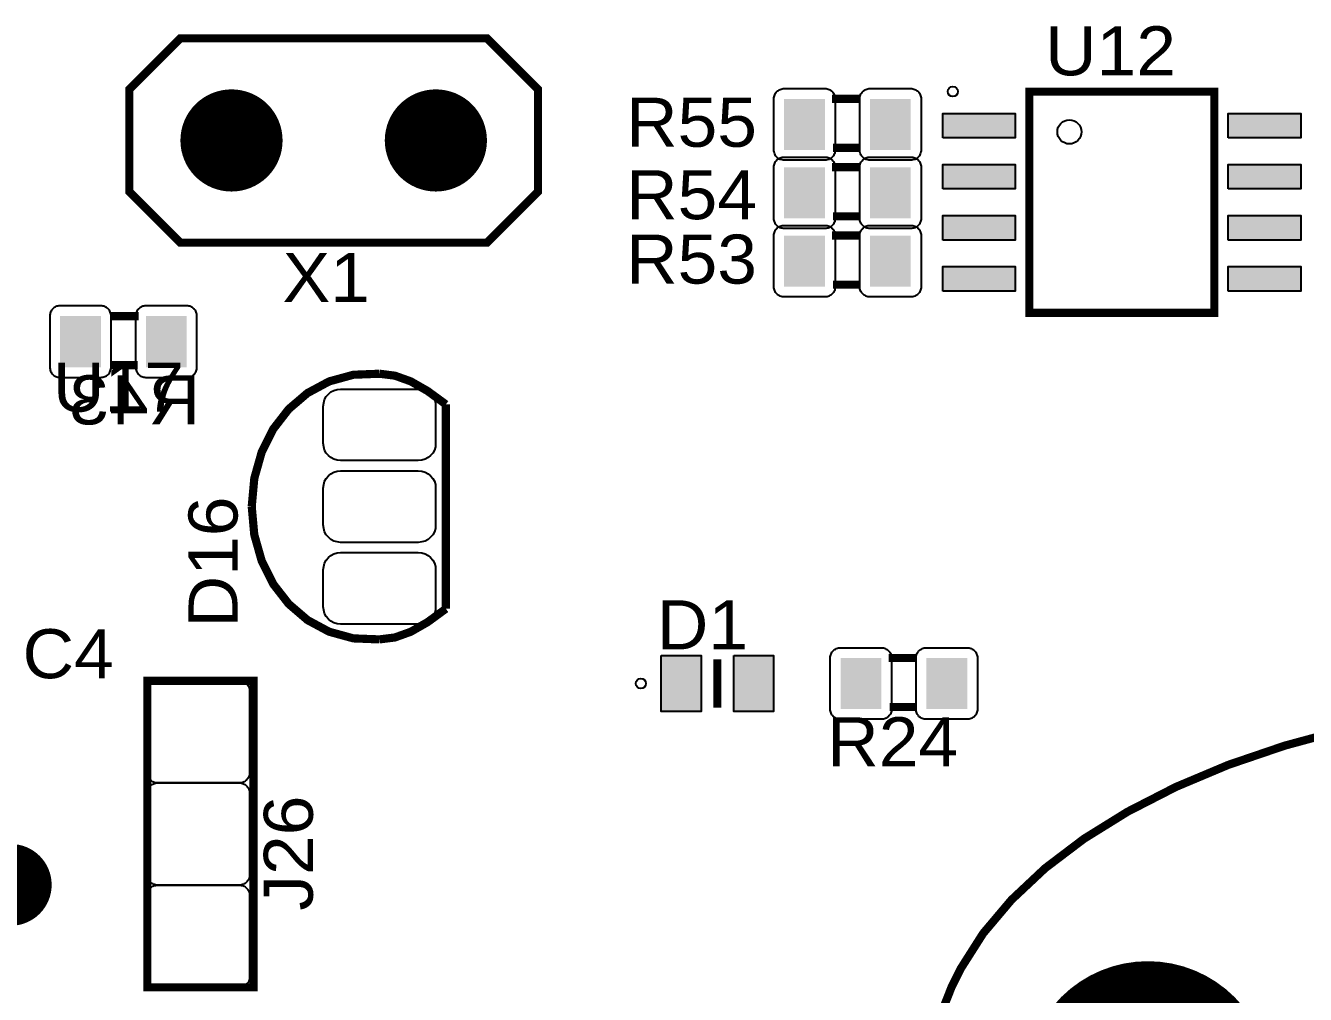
# Model space of a CAD drawing. Header units: inches. Extents: x 18.7 to 39.4, y 4.3 to 20.5.
# Drawn here: x 31.027 to 32.655, y 11.359 to 12.591 of the extents above; entities that cross this region are included whole.
import ezdxf

# ---------------------------------------------------------------- set-up
doc = ezdxf.new("R2010")
doc.units = ezdxf.units.IN
doc.header["$MEASUREMENT"] = 0
doc.styles.get("Standard").update_dxf_attribs({"font": 'arial.ttf'})

# ---------------------------------------------------------------- blocks, each defined once
blk = doc.blocks.new('RPAD')
blk.add_trace([(-0.5, -0.5), (-0.5, 0.5), (0.5, -0.5), (0.5, 0.5)])
blk = doc.blocks.new('EPAD')
at = {"const_width": 0.5}
blk.add_lwpolyline([(-0.25, 0, 1), (0.25, 0, 1)], format="xyb", close=True, dxfattribs=at)
blk = doc.blocks.new('NextionControlV3')
for points, const_width in [([(42.337, 11.1347), (42.037, 11.1347), (41.987, 11.1847), (41.987, 11.2847), (42.037, 11.3347), (42.337, 11.3347), (42.387, 11.2847), (42.387, 11.1847), (42.337, 11.1347)], 0.008), ([(42.337, 11.1347), (42.037, 11.1347), (41.987, 11.1847), (41.987, 11.2847), (42.037, 11.3347), (42.337, 11.3347), (42.387, 11.2847), (42.387, 11.1847), (42.337, 11.1347)], 0.008), ([(42.337, 11.1347), (42.037, 11.1347), (41.987, 11.1847), (41.987, 11.2847), (42.037, 11.3347), (42.337, 11.3347), (42.387, 11.2847), (42.387, 11.1847), (42.337, 11.1347)], 0.008), ([(42.8677, 11.066), (43.0488, 11.066), (43.0488, 11.2825), (42.8677, 11.2825), (42.8677, 11.066)], 0.00787), ([(42.8677, 11.066), (43.0488, 11.066), (43.0488, 11.2825), (42.8677, 11.2825), (42.8677, 11.066)], 0.00787), ([(42.8677, 11.066), (43.0488, 11.066), (43.0488, 11.2825), (42.8677, 11.2825), (42.8677, 11.066)], 0.00787), ([(42.7028, 11.2754), (42.6748, 11.2754)], 0.008), ([(42.7028, 11.2754), (42.6748, 11.2754)], 0.008), ([(42.7028, 11.2754), (42.6748, 11.2754)], 0.008), ([(42.7028, 11.2274), (42.6758, 11.2274)], 0.008), ([(42.7028, 11.2274), (42.6758, 11.2274)], 0.008), ([(42.7028, 11.2274), (42.6758, 11.2274)], 0.008), ([(42.7028, 11.2085), (42.6748, 11.2085)], 0.008), ([(42.7028, 11.2085), (42.6748, 11.2085)], 0.008), ([(42.7028, 11.2085), (42.6748, 11.2085)], 0.008), ([(42.7028, 11.1605), (42.6758, 11.1605)], 0.008), ([(42.7028, 11.1605), (42.6758, 11.1605)], 0.008), ([(42.7028, 11.1605), (42.6758, 11.1605)], 0.008), ([(42.7028, 11.1416), (42.6748, 11.1416)], 0.008), ([(42.7028, 11.1416), (42.6748, 11.1416)], 0.008), ([(42.7028, 11.1416), (42.6748, 11.1416)], 0.008), ([(42.7028, 11.0936), (42.6758, 11.0936)], 0.008), ([(42.7028, 11.0936), (42.6758, 11.0936)], 0.008), ([(42.7028, 11.0936), (42.6758, 11.0936)], 0.008), ([(41.9682, 11.0628), (41.9962, 11.0628)], 0.008), ([(41.9682, 11.0628), (41.9962, 11.0628)], 0.008), ([(41.9682, 11.0628), (41.9962, 11.0628)], 0.008), ([(41.9682, 11.0148), (41.9952, 11.0148)], 0.008), ([(41.9682, 11.0148), (41.9952, 11.0148)], 0.008), ([(41.9682, 11.0148), (41.9952, 11.0148)], 0.008), ([(42.2318, 11.0064), (42.2063, 11.0054), (42.1826, 10.9989), (42.1614, 10.9875), (42.143, 10.9718), (42.1278, 10.9522), (42.1165, 10.9295), (42.1093, 10.904), (42.1068, 10.8764)], 0.008), ([(42.2318, 11.0064), (42.2063, 11.0054), (42.1826, 10.9989), (42.1614, 10.9875), (42.143, 10.9718), (42.1278, 10.9522), (42.1165, 10.9295), (42.1093, 10.904), (42.1068, 10.8764)], 0.008), ([(42.2318, 11.0064), (42.2063, 11.0054), (42.1826, 10.9989), (42.1614, 10.9875), (42.143, 10.9718), (42.1278, 10.9522), (42.1165, 10.9295), (42.1093, 10.904), (42.1068, 10.8764)], 0.008), ([(42.2318, 11.0064), (42.2469, 11.0045), (42.2625, 10.9989), (42.2789, 10.9895), (42.2968, 10.9764)], 0.008), ([(42.2318, 11.0064), (42.2469, 11.0045), (42.2625, 10.9989), (42.2789, 10.9895), (42.2968, 10.9764)], 0.008), ([(42.2318, 11.0064), (42.2469, 11.0045), (42.2625, 10.9989), (42.2789, 10.9895), (42.2968, 10.9764)], 0.008), ([(42.2968, 10.7764), (42.2968, 10.9764)], 0.008), ([(42.2968, 10.7764), (42.2968, 10.9764)], 0.008), ([(42.2968, 10.7764), (42.2968, 10.9764)], 0.008), ([(42.2318, 10.7464), (42.2063, 10.7474), (42.1826, 10.7539), (42.1614, 10.7653), (42.143, 10.7811), (42.1278, 10.8006), (42.1165, 10.8234), (42.1093, 10.8488), (42.1068, 10.8764)], 0.008), ([(42.2318, 10.7464), (42.2063, 10.7474), (42.1826, 10.7539), (42.1614, 10.7653), (42.143, 10.7811), (42.1278, 10.8006), (42.1165, 10.8234), (42.1093, 10.8488), (42.1068, 10.8764)], 0.008), ([(42.2318, 10.7464), (42.2063, 10.7474), (42.1826, 10.7539), (42.1614, 10.7653), (42.143, 10.7811), (42.1278, 10.8006), (42.1165, 10.8234), (42.1093, 10.8488), (42.1068, 10.8764)], 0.008), ([(42.2318, 10.7464), (42.2469, 10.7483), (42.2625, 10.7539), (42.2789, 10.7633), (42.2968, 10.7764)], 0.008), ([(42.2318, 10.7464), (42.2469, 10.7483), (42.2625, 10.7539), (42.2789, 10.7633), (42.2968, 10.7764)], 0.008), ([(42.2318, 10.7464), (42.2469, 10.7483), (42.2625, 10.7539), (42.2789, 10.7633), (42.2968, 10.7764)], 0.008), ([(42.5625, 10.7268), (42.5625, 10.6796)], 0.00787), ([(42.5625, 10.7268), (42.5625, 10.6796)], 0.00787), ([(42.5625, 10.7268), (42.5625, 10.6796)], 0.00787), ([(42.758, 10.7282), (42.73, 10.7282)], 0.008), ([(42.758, 10.7282), (42.73, 10.7282)], 0.008), ([(42.758, 10.7282), (42.73, 10.7282)], 0.008), ([(42.0047, 10.4059), (42.1086, 10.4059), (42.1086, 10.7059), (42.0047, 10.7059), (42.0047, 10.4059)], 0.008), ([(42.0047, 10.4059), (42.1086, 10.4059), (42.1086, 10.7059), (42.0047, 10.7059), (42.0047, 10.4059)], 0.008), ([(42.0047, 10.4059), (42.1086, 10.4059), (42.1086, 10.7059), (42.0047, 10.7059), (42.0047, 10.4059)], 0.008), ([(42.758, 10.6802), (42.731, 10.6802)], 0.008), ([(42.758, 10.6802), (42.731, 10.6802)], 0.008), ([(42.758, 10.6802), (42.731, 10.6802)], 0.008), ([(43.1764, 10.6583), (43.1177, 10.6424), (43.0625, 10.6236), (43.0112, 10.602), (42.964, 10.5778), (42.9213, 10.5513), (42.8833, 10.5225), (42.8503, 10.4915), (42.8226, 10.4587), (42.8006, 10.4241), (42.7917, 10.4062), (42.7845, 10.3879)], 0.008), ([(43.1764, 10.6583), (43.1177, 10.6424), (43.0625, 10.6236), (43.0112, 10.602), (42.964, 10.5778), (42.9213, 10.5513), (42.8833, 10.5225), (42.8503, 10.4915), (42.8226, 10.4587), (42.8006, 10.4241), (42.7917, 10.4062), (42.7845, 10.3879)], 0.008), ([(43.1764, 10.6583), (43.1177, 10.6424), (43.0625, 10.6236), (43.0112, 10.602), (42.964, 10.5778), (42.9213, 10.5513), (42.8833, 10.5225), (42.8503, 10.4915), (42.8226, 10.4587), (42.8006, 10.4241), (42.7917, 10.4062), (42.7845, 10.3879)], 0.008)]:
    blk.add_lwpolyline(points, dxfattribs=dict(const_width=const_width))
for points in [[(42.6678, 11.2154), (42.6278, 11.2154), (42.6268, 11.2155), (42.6258, 11.2156), (42.6248, 11.2159), (42.6239, 11.2162), (42.623, 11.2166), (42.6222, 11.2171), (42.6214, 11.2177), (42.6207, 11.2183), (42.6201, 11.219), (42.6195, 11.2198), (42.619, 11.2206), (42.6186, 11.2215), (42.6183, 11.2224), (42.618, 11.2234), (42.6179, 11.2244), (42.6178, 11.2254), (42.6178, 11.2754), (42.6179, 11.2765), (42.618, 11.2775), (42.6183, 11.2784), (42.6186, 11.2794), (42.619, 11.2802), (42.6195, 11.2811), (42.6201, 11.2818), (42.6207, 11.2825), (42.6214, 11.2832), (42.6222, 11.2837), (42.623, 11.2842), (42.6239, 11.2847), (42.6248, 11.285), (42.6258, 11.2852), (42.6268, 11.2854), (42.6278, 11.2854), (42.6678, 11.2854), (42.6689, 11.2854), (42.6699, 11.2852), (42.6708, 11.285), (42.6718, 11.2847), (42.6726, 11.2842), (42.6735, 11.2837), (42.6742, 11.2832), (42.6749, 11.2825), (42.6756, 11.2818), (42.6762, 11.2811), (42.6766, 11.2802), (42.6771, 11.2794), (42.6774, 11.2784), (42.6776, 11.2775), (42.6778, 11.2765), (42.6778, 11.2754), (42.6778, 11.2254), (42.6778, 11.2244), (42.6776, 11.2234), (42.6774, 11.2224), (42.6771, 11.2215), (42.6766, 11.2206), (42.6762, 11.2198), (42.6756, 11.219), (42.6749, 11.2183), (42.6742, 11.2177), (42.6735, 11.2171), (42.6726, 11.2166), (42.6718, 11.2162), (42.6708, 11.2159), (42.6699, 11.2156), (42.6689, 11.2155), (42.6678, 11.2154)], [(42.7518, 11.2154), (42.7118, 11.2154), (42.7108, 11.2155), (42.7098, 11.2156), (42.7088, 11.2159), (42.7079, 11.2162), (42.707, 11.2166), (42.7062, 11.2171), (42.7054, 11.2177), (42.7047, 11.2183), (42.7041, 11.219), (42.7035, 11.2198), (42.703, 11.2206), (42.7026, 11.2215), (42.7023, 11.2224), (42.702, 11.2234), (42.7019, 11.2244), (42.7018, 11.2254), (42.7018, 11.2754), (42.7019, 11.2765), (42.702, 11.2775), (42.7023, 11.2784), (42.7026, 11.2794), (42.703, 11.2802), (42.7035, 11.2811), (42.7041, 11.2818), (42.7047, 11.2825), (42.7054, 11.2832), (42.7062, 11.2837), (42.707, 11.2842), (42.7079, 11.2847), (42.7088, 11.285), (42.7098, 11.2852), (42.7108, 11.2854), (42.7118, 11.2854), (42.7518, 11.2854), (42.7529, 11.2854), (42.7539, 11.2852), (42.7548, 11.285), (42.7558, 11.2847), (42.7566, 11.2842), (42.7575, 11.2837), (42.7582, 11.2832), (42.7589, 11.2825), (42.7596, 11.2818), (42.7602, 11.2811), (42.7606, 11.2802), (42.7611, 11.2794), (42.7614, 11.2784), (42.7616, 11.2775), (42.7618, 11.2765), (42.7618, 11.2754), (42.7618, 11.2254), (42.7618, 11.2244), (42.7616, 11.2234), (42.7614, 11.2224), (42.7611, 11.2215), (42.7606, 11.2206), (42.7602, 11.2198), (42.7596, 11.219), (42.7589, 11.2183), (42.7582, 11.2177), (42.7575, 11.2171), (42.7566, 11.2166), (42.7558, 11.2162), (42.7548, 11.2159), (42.7539, 11.2156), (42.7529, 11.2155), (42.7518, 11.2154)], [(42.783, 11.2372), (42.783, 11.2612), (42.854, 11.2612), (42.854, 11.2372), (42.783, 11.2372)], [(43.0625, 11.2372), (43.0625, 11.2612), (43.1335, 11.2612), (43.1335, 11.2372), (43.0625, 11.2372)], [(42.6678, 11.1485), (42.6278, 11.1485), (42.6268, 11.1486), (42.6258, 11.1487), (42.6248, 11.1489), (42.6239, 11.1493), (42.623, 11.1497), (42.6222, 11.1502), (42.6214, 11.1508), (42.6207, 11.1514), (42.6201, 11.1521), (42.6195, 11.1529), (42.619, 11.1537), (42.6186, 11.1546), (42.6183, 11.1555), (42.618, 11.1565), (42.6179, 11.1575), (42.6178, 11.1585), (42.6178, 11.2085), (42.6179, 11.2095), (42.618, 11.2105), (42.6183, 11.2115), (42.6186, 11.2124), (42.619, 11.2133), (42.6195, 11.2141), (42.6201, 11.2149), (42.6207, 11.2156), (42.6214, 11.2163), (42.6222, 11.2168), (42.623, 11.2173), (42.6239, 11.2177), (42.6248, 11.2181), (42.6258, 11.2183), (42.6268, 11.2185), (42.6278, 11.2185), (42.6678, 11.2185), (42.6689, 11.2185), (42.6699, 11.2183), (42.6708, 11.2181), (42.6718, 11.2177), (42.6726, 11.2173), (42.6735, 11.2168), (42.6742, 11.2163), (42.6749, 11.2156), (42.6756, 11.2149), (42.6762, 11.2141), (42.6766, 11.2133), (42.6771, 11.2124), (42.6774, 11.2115), (42.6776, 11.2105), (42.6778, 11.2095), (42.6778, 11.2085), (42.6778, 11.1585), (42.6778, 11.1575), (42.6776, 11.1565), (42.6774, 11.1555), (42.6771, 11.1546), (42.6766, 11.1537), (42.6762, 11.1529), (42.6756, 11.1521), (42.6749, 11.1514), (42.6742, 11.1508), (42.6735, 11.1502), (42.6726, 11.1497), (42.6718, 11.1493), (42.6708, 11.1489), (42.6699, 11.1487), (42.6689, 11.1486), (42.6678, 11.1485)], [(42.7518, 11.1485), (42.7118, 11.1485), (42.7108, 11.1486), (42.7098, 11.1487), (42.7088, 11.1489), (42.7079, 11.1493), (42.707, 11.1497), (42.7062, 11.1502), (42.7054, 11.1508), (42.7047, 11.1514), (42.7041, 11.1521), (42.7035, 11.1529), (42.703, 11.1537), (42.7026, 11.1546), (42.7023, 11.1555), (42.702, 11.1565), (42.7019, 11.1575), (42.7018, 11.1585), (42.7018, 11.2085), (42.7019, 11.2095), (42.702, 11.2105), (42.7023, 11.2115), (42.7026, 11.2124), (42.703, 11.2133), (42.7035, 11.2141), (42.7041, 11.2149), (42.7047, 11.2156), (42.7054, 11.2163), (42.7062, 11.2168), (42.707, 11.2173), (42.7079, 11.2177), (42.7088, 11.2181), (42.7098, 11.2183), (42.7108, 11.2185), (42.7118, 11.2185), (42.7518, 11.2185), (42.7529, 11.2185), (42.7539, 11.2183), (42.7548, 11.2181), (42.7558, 11.2177), (42.7566, 11.2173), (42.7575, 11.2168), (42.7582, 11.2163), (42.7589, 11.2156), (42.7596, 11.2149), (42.7602, 11.2141), (42.7606, 11.2133), (42.7611, 11.2124), (42.7614, 11.2115), (42.7616, 11.2105), (42.7618, 11.2095), (42.7618, 11.2085), (42.7618, 11.1585), (42.7618, 11.1575), (42.7616, 11.1565), (42.7614, 11.1555), (42.7611, 11.1546), (42.7606, 11.1537), (42.7602, 11.1529), (42.7596, 11.1521), (42.7589, 11.1514), (42.7582, 11.1508), (42.7575, 11.1502), (42.7566, 11.1497), (42.7558, 11.1493), (42.7548, 11.1489), (42.7539, 11.1487), (42.7529, 11.1486), (42.7518, 11.1485)], [(42.783, 11.1872), (42.783, 11.2112), (42.854, 11.2112), (42.854, 11.1872), (42.783, 11.1872)], [(43.0625, 11.1872), (43.0625, 11.2112), (43.1335, 11.2112), (43.1335, 11.1872), (43.0625, 11.1872)], [(42.783, 11.1372), (42.783, 11.1612), (42.854, 11.1612), (42.854, 11.1372), (42.783, 11.1372)], [(43.0625, 11.1372), (43.0625, 11.1612), (43.1335, 11.1612), (43.1335, 11.1372), (43.0625, 11.1372)], [(42.6678, 11.0816), (42.6278, 11.0816), (42.6268, 11.0816), (42.6258, 11.0818), (42.6248, 11.082), (42.6239, 11.0823), (42.623, 11.0828), (42.6222, 11.0833), (42.6214, 11.0838), (42.6207, 11.0845), (42.6201, 11.0852), (42.6195, 11.0859), (42.619, 11.0868), (42.6186, 11.0876), (42.6183, 11.0886), (42.618, 11.0895), (42.6179, 11.0905), (42.6178, 11.0916), (42.6178, 11.1416), (42.6179, 11.1426), (42.618, 11.1436), (42.6183, 11.1446), (42.6186, 11.1455), (42.619, 11.1464), (42.6195, 11.1472), (42.6201, 11.148), (42.6207, 11.1487), (42.6214, 11.1493), (42.6222, 11.1499), (42.623, 11.1504), (42.6239, 11.1508), (42.6248, 11.1511), (42.6258, 11.1514), (42.6268, 11.1515), (42.6278, 11.1516), (42.6678, 11.1516), (42.6689, 11.1515), (42.6699, 11.1514), (42.6708, 11.1511), (42.6718, 11.1508), (42.6726, 11.1504), (42.6735, 11.1499), (42.6742, 11.1493), (42.6749, 11.1487), (42.6756, 11.148), (42.6762, 11.1472), (42.6766, 11.1464), (42.6771, 11.1455), (42.6774, 11.1446), (42.6776, 11.1436), (42.6778, 11.1426), (42.6778, 11.1416), (42.6778, 11.0916), (42.6778, 11.0905), (42.6776, 11.0895), (42.6774, 11.0886), (42.6771, 11.0876), (42.6766, 11.0868), (42.6762, 11.0859), (42.6756, 11.0852), (42.6749, 11.0845), (42.6742, 11.0838), (42.6735, 11.0833), (42.6726, 11.0828), (42.6718, 11.0823), (42.6708, 11.082), (42.6699, 11.0818), (42.6689, 11.0816), (42.6678, 11.0816)], [(42.7518, 11.0816), (42.7118, 11.0816), (42.7108, 11.0816), (42.7098, 11.0818), (42.7088, 11.082), (42.7079, 11.0823), (42.707, 11.0828), (42.7062, 11.0833), (42.7054, 11.0838), (42.7047, 11.0845), (42.7041, 11.0852), (42.7035, 11.0859), (42.703, 11.0868), (42.7026, 11.0876), (42.7023, 11.0886), (42.702, 11.0895), (42.7019, 11.0905), (42.7018, 11.0916), (42.7018, 11.1416), (42.7019, 11.1426), (42.702, 11.1436), (42.7023, 11.1446), (42.7026, 11.1455), (42.703, 11.1464), (42.7035, 11.1472), (42.7041, 11.148), (42.7047, 11.1487), (42.7054, 11.1493), (42.7062, 11.1499), (42.707, 11.1504), (42.7079, 11.1508), (42.7088, 11.1511), (42.7098, 11.1514), (42.7108, 11.1515), (42.7118, 11.1516), (42.7518, 11.1516), (42.7529, 11.1515), (42.7539, 11.1514), (42.7548, 11.1511), (42.7558, 11.1508), (42.7566, 11.1504), (42.7575, 11.1499), (42.7582, 11.1493), (42.7589, 11.1487), (42.7596, 11.148), (42.7602, 11.1472), (42.7606, 11.1464), (42.7611, 11.1455), (42.7614, 11.1446), (42.7616, 11.1436), (42.7618, 11.1426), (42.7618, 11.1416), (42.7618, 11.0916), (42.7618, 11.0905), (42.7616, 11.0895), (42.7614, 11.0886), (42.7611, 11.0876), (42.7606, 11.0868), (42.7602, 11.0859), (42.7596, 11.0852), (42.7589, 11.0845), (42.7582, 11.0838), (42.7575, 11.0833), (42.7566, 11.0828), (42.7558, 11.0823), (42.7548, 11.082), (42.7539, 11.0818), (42.7529, 11.0816), (42.7518, 11.0816)], [(42.783, 11.0872), (42.783, 11.1112), (42.854, 11.1112), (42.854, 11.0872), (42.783, 11.0872)], [(43.0625, 11.0872), (43.0625, 11.1112), (43.1335, 11.1112), (43.1335, 11.0872), (43.0625, 11.0872)], [(41.9192, 11.0028), (41.9592, 11.0028), (41.9602, 11.0029), (41.9612, 11.003), (41.9622, 11.0033), (41.9631, 11.0036), (41.964, 11.004), (41.9648, 11.0045), (41.9656, 11.0051), (41.9663, 11.0057), (41.9669, 11.0064), (41.9675, 11.0072), (41.968, 11.008), (41.9684, 11.0089), (41.9687, 11.0098), (41.969, 11.0108), (41.9691, 11.0118), (41.9692, 11.0128), (41.9692, 11.0628), (41.9691, 11.0639), (41.969, 11.0649), (41.9687, 11.0658), (41.9684, 11.0668), (41.968, 11.0676), (41.9675, 11.0685), (41.9669, 11.0692), (41.9663, 11.0699), (41.9656, 11.0706), (41.9648, 11.0712), (41.964, 11.0716), (41.9631, 11.0721), (41.9622, 11.0724), (41.9612, 11.0726), (41.9602, 11.0728), (41.9592, 11.0728), (41.9192, 11.0728), (41.9181, 11.0728), (41.9171, 11.0726), (41.9162, 11.0724), (41.9152, 11.0721), (41.9144, 11.0716), (41.9135, 11.0712), (41.9128, 11.0706), (41.9121, 11.0699), (41.9114, 11.0692), (41.9109, 11.0685), (41.9104, 11.0676), (41.9099, 11.0668), (41.9096, 11.0658), (41.9094, 11.0649), (41.9092, 11.0639), (41.9092, 11.0628), (41.9092, 11.0128), (41.9092, 11.0118), (41.9094, 11.0108), (41.9096, 11.0098), (41.9099, 11.0089), (41.9104, 11.008), (41.9109, 11.0072), (41.9114, 11.0064), (41.9121, 11.0057), (41.9128, 11.0051), (41.9135, 11.0045), (41.9144, 11.004), (41.9152, 11.0036), (41.9162, 11.0033), (41.9171, 11.003), (41.9181, 11.0029), (41.9192, 11.0028)], [(42.0032, 11.0028), (42.0432, 11.0028), (42.0442, 11.0029), (42.0452, 11.003), (42.0462, 11.0033), (42.0471, 11.0036), (42.048, 11.004), (42.0488, 11.0045), (42.0496, 11.0051), (42.0503, 11.0057), (42.0509, 11.0064), (42.0515, 11.0072), (42.052, 11.008), (42.0524, 11.0089), (42.0527, 11.0098), (42.053, 11.0108), (42.0531, 11.0118), (42.0532, 11.0128), (42.0532, 11.0628), (42.0531, 11.0639), (42.053, 11.0649), (42.0527, 11.0658), (42.0524, 11.0668), (42.052, 11.0676), (42.0515, 11.0685), (42.0509, 11.0692), (42.0503, 11.0699), (42.0496, 11.0706), (42.0488, 11.0712), (42.048, 11.0716), (42.0471, 11.0721), (42.0462, 11.0724), (42.0452, 11.0726), (42.0442, 11.0728), (42.0432, 11.0728), (42.0032, 11.0728), (42.0021, 11.0728), (42.0011, 11.0726), (42.0002, 11.0724), (41.9992, 11.0721), (41.9984, 11.0716), (41.9975, 11.0712), (41.9968, 11.0706), (41.9961, 11.0699), (41.9954, 11.0692), (41.9949, 11.0685), (41.9944, 11.0676), (41.9939, 11.0668), (41.9936, 11.0658), (41.9934, 11.0649), (41.9932, 11.0639), (41.9932, 11.0628), (41.9932, 11.0128), (41.9932, 11.0118), (41.9934, 11.0108), (41.9936, 11.0098), (41.9939, 11.0089), (41.9944, 11.008), (41.9949, 11.0072), (41.9954, 11.0064), (41.9961, 11.0057), (41.9968, 11.0051), (41.9975, 11.0045), (41.9984, 11.004), (41.9992, 11.0036), (42.0002, 11.0033), (42.0011, 11.003), (42.0021, 11.0029), (42.0032, 11.0028)], [(42.1768, 10.9384), (42.1768, 10.9744), (42.1772, 10.9779), (42.1781, 10.9811), (42.1797, 10.984), (42.1818, 10.9865), (42.1843, 10.9886), (42.1871, 10.9901), (42.1904, 10.9911), (42.1938, 10.9914), (42.2698, 10.9914), (42.2733, 10.9911), (42.2765, 10.9901), (42.2794, 10.9886), (42.2819, 10.9865), (42.284, 10.984), (42.2855, 10.9811), (42.2865, 10.9779), (42.2868, 10.9744), (42.2868, 10.9384), (42.2865, 10.9349), (42.2855, 10.9317), (42.284, 10.9288), (42.2819, 10.9263), (42.2794, 10.9243), (42.2765, 10.9227), (42.2733, 10.9218), (42.2698, 10.9214), (42.1938, 10.9214), (42.1904, 10.9218), (42.1871, 10.9227), (42.1843, 10.9243), (42.1818, 10.9263), (42.1797, 10.9288), (42.1781, 10.9317), (42.1772, 10.9349), (42.1768, 10.9384)], [(42.1768, 10.8584), (42.1768, 10.8944), (42.1772, 10.8979), (42.1781, 10.9011), (42.1797, 10.904), (42.1818, 10.9065), (42.1843, 10.9086), (42.1871, 10.9101), (42.1904, 10.9111), (42.1938, 10.9114), (42.2698, 10.9114), (42.2733, 10.9111), (42.2765, 10.9101), (42.2794, 10.9086), (42.2819, 10.9065), (42.284, 10.904), (42.2855, 10.9011), (42.2865, 10.8979), (42.2868, 10.8944), (42.2868, 10.8584), (42.2865, 10.8549), (42.2855, 10.8517), (42.284, 10.8488), (42.2819, 10.8463), (42.2794, 10.8443), (42.2765, 10.8427), (42.2733, 10.8418), (42.2698, 10.8414), (42.1938, 10.8414), (42.1904, 10.8418), (42.1871, 10.8427), (42.1843, 10.8443), (42.1818, 10.8463), (42.1797, 10.8488), (42.1781, 10.8517), (42.1772, 10.8549), (42.1768, 10.8584)], [(42.1768, 10.7784), (42.1768, 10.8144), (42.1772, 10.8179), (42.1781, 10.8211), (42.1797, 10.824), (42.1818, 10.8265), (42.1843, 10.8286), (42.1871, 10.8301), (42.1904, 10.8311), (42.1938, 10.8314), (42.2698, 10.8314), (42.2733, 10.8311), (42.2765, 10.8301), (42.2794, 10.8286), (42.2819, 10.8265), (42.284, 10.824), (42.2855, 10.8211), (42.2865, 10.8179), (42.2868, 10.8144), (42.2868, 10.7784), (42.2865, 10.7749), (42.2855, 10.7717), (42.284, 10.7688), (42.2819, 10.7663), (42.2794, 10.7643), (42.2765, 10.7627), (42.2733, 10.7618), (42.2698, 10.7614), (42.1938, 10.7614), (42.1904, 10.7618), (42.1871, 10.7627), (42.1843, 10.7643), (42.1818, 10.7663), (42.1797, 10.7688), (42.1781, 10.7717), (42.1772, 10.7749), (42.1768, 10.7784)], [(42.723, 10.6682), (42.683, 10.6682), (42.6819, 10.6682), (42.6809, 10.6684), (42.6799, 10.6686), (42.679, 10.669), (42.6781, 10.6694), (42.6773, 10.6699), (42.6766, 10.6704), (42.6758, 10.6711), (42.6752, 10.6718), (42.6746, 10.6725), (42.6741, 10.6734), (42.6737, 10.6743), (42.6734, 10.6752), (42.6732, 10.6761), (42.673, 10.6771), (42.673, 10.6782), (42.673, 10.7282), (42.673, 10.7292), (42.6732, 10.7302), (42.6734, 10.7312), (42.6737, 10.7321), (42.6741, 10.733), (42.6746, 10.7338), (42.6752, 10.7346), (42.6758, 10.7353), (42.6766, 10.7359), (42.6773, 10.7365), (42.6781, 10.737), (42.679, 10.7374), (42.6799, 10.7377), (42.6809, 10.738), (42.6819, 10.7381), (42.683, 10.7382), (42.723, 10.7382), (42.724, 10.7381), (42.725, 10.738), (42.726, 10.7377), (42.7269, 10.7374), (42.7278, 10.737), (42.7286, 10.7365), (42.7294, 10.7359), (42.7301, 10.7353), (42.7307, 10.7346), (42.7313, 10.7338), (42.7318, 10.733), (42.7322, 10.7321), (42.7325, 10.7312), (42.7328, 10.7302), (42.7329, 10.7292), (42.733, 10.7282), (42.733, 10.6782), (42.7329, 10.6771), (42.7328, 10.6761), (42.7325, 10.6752), (42.7322, 10.6743), (42.7318, 10.6734), (42.7313, 10.6725), (42.7307, 10.6718), (42.7301, 10.6711), (42.7294, 10.6704), (42.7286, 10.6699), (42.7278, 10.6694), (42.7269, 10.669), (42.726, 10.6686), (42.725, 10.6684), (42.724, 10.6682), (42.723, 10.6682)], [(42.807, 10.6682), (42.767, 10.6682), (42.7659, 10.6682), (42.7649, 10.6684), (42.7639, 10.6686), (42.763, 10.669), (42.7621, 10.6694), (42.7613, 10.6699), (42.7606, 10.6704), (42.7598, 10.6711), (42.7592, 10.6718), (42.7586, 10.6725), (42.7581, 10.6734), (42.7577, 10.6743), (42.7574, 10.6752), (42.7572, 10.6761), (42.757, 10.6771), (42.757, 10.6782), (42.757, 10.7282), (42.757, 10.7292), (42.7572, 10.7302), (42.7574, 10.7312), (42.7577, 10.7321), (42.7581, 10.733), (42.7586, 10.7338), (42.7592, 10.7346), (42.7598, 10.7353), (42.7606, 10.7359), (42.7613, 10.7365), (42.7621, 10.737), (42.763, 10.7374), (42.7639, 10.7377), (42.7649, 10.738), (42.7659, 10.7381), (42.767, 10.7382), (42.807, 10.7382), (42.808, 10.7381), (42.809, 10.738), (42.81, 10.7377), (42.8109, 10.7374), (42.8118, 10.737), (42.8126, 10.7365), (42.8134, 10.7359), (42.8141, 10.7353), (42.8147, 10.7346), (42.8153, 10.7338), (42.8158, 10.733), (42.8162, 10.7321), (42.8165, 10.7312), (42.8168, 10.7302), (42.8169, 10.7292), (42.817, 10.7282), (42.817, 10.6782), (42.8169, 10.6771), (42.8168, 10.6761), (42.8165, 10.6752), (42.8162, 10.6743), (42.8158, 10.6734), (42.8153, 10.6725), (42.8147, 10.6718), (42.8141, 10.6711), (42.8134, 10.6704), (42.8126, 10.6699), (42.8118, 10.6694), (42.8109, 10.669), (42.81, 10.6686), (42.809, 10.6684), (42.808, 10.6682), (42.807, 10.6682)], [(42.5076, 10.7307), (42.5466, 10.7307), (42.5466, 10.6757), (42.5076, 10.6757), (42.5076, 10.7307)], [(42.5785, 10.7307), (42.6175, 10.7307), (42.6175, 10.6757), (42.5785, 10.6757), (42.5785, 10.7307)], [(42.1047, 10.6959), (42.1047, 10.6159), (42.1046, 10.6149), (42.1045, 10.6139), (42.1042, 10.6129), (42.1039, 10.612), (42.1035, 10.6111), (42.103, 10.6103), (42.1024, 10.6095), (42.1018, 10.6088), (42.1011, 10.6082), (42.1003, 10.6076), (42.0995, 10.6071), (42.0986, 10.6067), (42.0977, 10.6064), (42.0967, 10.6061), (42.0957, 10.606), (42.0947, 10.6059), (42.0147, 10.6059), (42.0136, 10.606), (42.0126, 10.6061), (42.0117, 10.6064), (42.0107, 10.6067), (42.0099, 10.6071), (42.009, 10.6076), (42.0083, 10.6082), (42.0076, 10.6088), (42.0069, 10.6095), (42.0064, 10.6103), (42.0059, 10.6111), (42.0054, 10.612), (42.0051, 10.6129), (42.0049, 10.6139), (42.0047, 10.6149), (42.0047, 10.6159), (42.0047, 10.6959), (42.0047, 10.697), (42.0049, 10.698), (42.0051, 10.699), (42.0054, 10.6999), (42.0059, 10.7008), (42.0064, 10.7016), (42.0069, 10.7023), (42.0076, 10.7031), (42.0083, 10.7037), (42.009, 10.7043), (42.0099, 10.7048), (42.0107, 10.7052), (42.0117, 10.7055), (42.0126, 10.7057), (42.0136, 10.7059), (42.0147, 10.7059), (42.0947, 10.7059), (42.0957, 10.7059), (42.0967, 10.7057), (42.0977, 10.7055), (42.0986, 10.7052), (42.0995, 10.7048), (42.1003, 10.7043), (42.1011, 10.7037), (42.1018, 10.7031), (42.1024, 10.7023), (42.103, 10.7016), (42.1035, 10.7008), (42.1039, 10.6999), (42.1042, 10.699), (42.1045, 10.698), (42.1046, 10.697), (42.1047, 10.6959)], [(42.1047, 10.5959), (42.1047, 10.5159), (42.1046, 10.5149), (42.1045, 10.5139), (42.1042, 10.5129), (42.1039, 10.512), (42.1035, 10.5111), (42.103, 10.5103), (42.1024, 10.5095), (42.1018, 10.5088), (42.1011, 10.5082), (42.1003, 10.5076), (42.0995, 10.5071), (42.0986, 10.5067), (42.0977, 10.5064), (42.0967, 10.5061), (42.0957, 10.506), (42.0947, 10.5059), (42.0147, 10.5059), (42.0136, 10.506), (42.0126, 10.5061), (42.0117, 10.5064), (42.0107, 10.5067), (42.0099, 10.5071), (42.009, 10.5076), (42.0083, 10.5082), (42.0076, 10.5088), (42.0069, 10.5095), (42.0064, 10.5103), (42.0059, 10.5111), (42.0054, 10.512), (42.0051, 10.5129), (42.0049, 10.5139), (42.0047, 10.5149), (42.0047, 10.5159), (42.0047, 10.5959), (42.0047, 10.597), (42.0049, 10.598), (42.0051, 10.599), (42.0054, 10.5999), (42.0059, 10.6008), (42.0064, 10.6016), (42.0069, 10.6023), (42.0076, 10.6031), (42.0083, 10.6037), (42.009, 10.6043), (42.0099, 10.6048), (42.0107, 10.6052), (42.0117, 10.6055), (42.0126, 10.6057), (42.0136, 10.6059), (42.0147, 10.6059), (42.0947, 10.6059), (42.0957, 10.6059), (42.0967, 10.6057), (42.0977, 10.6055), (42.0986, 10.6052), (42.0995, 10.6048), (42.1003, 10.6043), (42.1011, 10.6037), (42.1018, 10.6031), (42.1024, 10.6023), (42.103, 10.6016), (42.1035, 10.6008), (42.1039, 10.5999), (42.1042, 10.599), (42.1045, 10.598), (42.1046, 10.597), (42.1047, 10.5959)], [(42.1047, 10.4959), (42.1047, 10.4159), (42.1046, 10.4149), (42.1045, 10.4139), (42.1042, 10.4129), (42.1039, 10.412), (42.1035, 10.4111), (42.103, 10.4103), (42.1024, 10.4095), (42.1018, 10.4088), (42.1011, 10.4082), (42.1003, 10.4076), (42.0995, 10.4071), (42.0986, 10.4067), (42.0977, 10.4064), (42.0967, 10.4061), (42.0957, 10.406), (42.0947, 10.4059), (42.0147, 10.4059), (42.0136, 10.406), (42.0126, 10.4061), (42.0117, 10.4064), (42.0107, 10.4067), (42.0099, 10.4071), (42.009, 10.4076), (42.0083, 10.4082), (42.0076, 10.4088), (42.0069, 10.4095), (42.0064, 10.4103), (42.0059, 10.4111), (42.0054, 10.412), (42.0051, 10.4129), (42.0049, 10.4139), (42.0047, 10.4149), (42.0047, 10.4159), (42.0047, 10.4959), (42.0047, 10.497), (42.0049, 10.498), (42.0051, 10.499), (42.0054, 10.4999), (42.0059, 10.5008), (42.0064, 10.5016), (42.0069, 10.5023), (42.0076, 10.5031), (42.0083, 10.5037), (42.009, 10.5043), (42.0099, 10.5048), (42.0107, 10.5052), (42.0117, 10.5055), (42.0126, 10.5057), (42.0136, 10.5059), (42.0147, 10.5059), (42.0947, 10.5059), (42.0957, 10.5059), (42.0967, 10.5057), (42.0977, 10.5055), (42.0986, 10.5052), (42.0995, 10.5048), (42.1003, 10.5043), (42.1011, 10.5037), (42.1018, 10.5031), (42.1024, 10.5023), (42.103, 10.5016), (42.1035, 10.5008), (42.1039, 10.4999), (42.1042, 10.499), (42.1045, 10.498), (42.1046, 10.497), (42.1047, 10.4959)]]:
    blk.add_lwpolyline(points, close=True)
for centre, radius in [((42.7929, 11.2825), 0.00492), ((42.7929, 11.2825), 0.00492), ((42.7929, 11.2825), 0.00492), ((42.907, 11.2431), 0.0118), ((42.907, 11.2431), 0.0118), ((42.907, 11.2431), 0.0118), ((42.4877, 10.7032), 0.00492), ((42.4877, 10.7032), 0.00492), ((42.4877, 10.7032), 0.00492)]:
    blk.add_circle(centre, radius)
for name, p, xscale, yscale in [('EPAD', (42.087, 11.2347), 0.1, 0.1), ('EPAD', (42.287, 11.2347), 0.1, 0.1), ('RPAD', (42.5271, 10.7032), 0.039, 0.055), ('RPAD', (42.598, 10.7032), 0.039, 0.055), ('EPAD', (41.871, 10.5062), 0.08, 0.08), ('EPAD', (42.9838, 10.3115), 0.24, 0.24)]:
    blk.add_blockref(name, p, dxfattribs=dict(xscale=xscale, yscale=yscale))
for p, xscale, yscale, rotation in [((42.6478, 11.2504), 0.04, 0.05, 180), ((42.7318, 11.2504), 0.04, 0.05, 180), ((42.8185, 11.2492), 0.024, 0.071, 90), ((43.098, 11.2492), 0.024, 0.071, 90), ((42.8185, 11.1992), 0.024, 0.071, 90), ((43.098, 11.1992), 0.024, 0.071, 90), ((42.6478, 11.1835), 0.04, 0.05, 180), ((42.7318, 11.1835), 0.04, 0.05, 180), ((42.8185, 11.1492), 0.024, 0.071, 90), ((43.098, 11.1492), 0.024, 0.071, 90), ((42.6478, 11.1166), 0.04, 0.05, 180), ((42.7318, 11.1166), 0.04, 0.05, 180), ((42.8185, 11.0992), 0.024, 0.071, 90), ((43.098, 11.0992), 0.024, 0.071, 90), ((41.9392, 11.0378), 0.04, 0.05, 180), ((42.0232, 11.0378), 0.04, 0.05, 180), ((42.703, 10.7032), 0.04, 0.05, 180), ((42.787, 10.7032), 0.04, 0.05, 180)]:
    blk.add_blockref('RPAD', p, dxfattribs=dict(xscale=xscale, yscale=yscale, rotation=rotation))
at = {"width": 1.041667}
for s, p in [('U12', (42.8832, 11.2984)), ('U12', (42.8832, 11.2984)), ('U12', (42.8832, 11.2984)), ('R55', (42.4731, 11.2285)), ('R55', (42.4731, 11.2285)), ('R55', (42.4731, 11.2285)), ('R54', (42.4731, 11.1576)), ('R54', (42.4731, 11.1576)), ('R54', (42.4731, 11.1576)), ('R53', (42.4731, 11.0946)), ('R53', (42.4731, 11.0946)), ('R53', (42.4731, 11.0946)), ('X1', (42.137, 11.0767)), ('X1', (42.137, 11.0767)), ('X1', (42.137, 11.0767)), ('U17', (41.9123, 10.9692)), ('U17', (41.9123, 10.9692)), ('U17', (41.9123, 10.9692)), ('D1', (42.5032, 10.7367)), ('D1', (42.5032, 10.7367)), ('D1', (42.5032, 10.7367)), ('C4', (41.8825, 10.7084)), ('C4', (41.8825, 10.7084)), ('C4', (41.8825, 10.7084)), ('R24', (42.67, 10.6222)), ('R24', (42.67, 10.6222)), ('R24', (42.67, 10.6222))]:
    blk.add_text(s, height=0.048, dxfattribs=at).set_placement(p)
at = {"text_generation_flag": 2, "width": 1.041667}
blk.add_text('R43', height=0.048, dxfattribs=at).set_placement((42.0562, 10.9568))
blk.add_text('R43', height=0.048, dxfattribs=at).set_placement((42.0562, 10.9568))
blk.add_text('R43', height=0.048, dxfattribs=at).set_placement((42.0562, 10.9568))
at = {"width": 1.041667}
for s, p in [('D16', (42.0929, 10.7581)), ('D16', (42.0929, 10.7581)), ('D16', (42.0929, 10.7581)), ('J26', (42.1666, 10.4809)), ('J26', (42.1666, 10.4809)), ('J26', (42.1666, 10.4809))]:
    blk.add_text(s, height=0.048, rotation=90, dxfattribs=at).set_placement(p)

msp = doc.modelspace()

# ---------------------------------------------------------------- block references
at = {"xscale": 1.3, "yscale": 1.3, "zscale": 1.3}
msp.add_blockref('NextionControlV3', (-23.4241, -2.16), dxfattribs=at)

doc.saveas('drawing.dxf')
